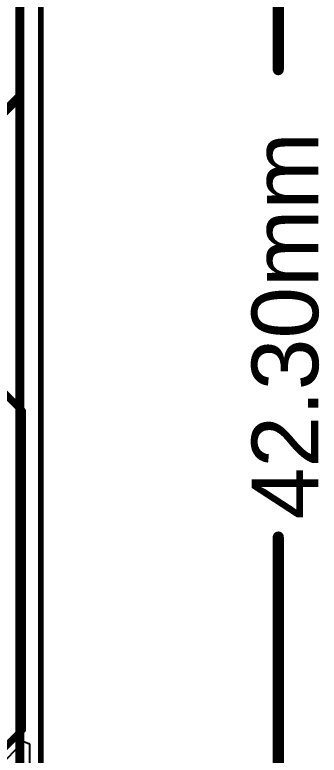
# Model space of a CAD drawing. Header units: inches. Extents: x -6 to 328, y -12 to 81.
# Drawn here: x 36.06 to 43.02, y 4.73 to 21.71 of the extents above; entities that cross this region are included whole.
import ezdxf

# ---------------------------------------------------------------- set-up
doc = ezdxf.new("R2010")
doc.units = ezdxf.units.IN
for name, color, linetype in [('Board Outline', 216, 'Continuous'), ('Bottom Layer', 5, 'Continuous'), ('Dimensions', 6, 'Continuous'), ('Top Layer', 1, 'Continuous')]:
    doc.layers.add(name, color=color, linetype=linetype)
doc.styles.add('Arial', font='', dxfattribs={"height": 0.2})
doc.styles.get('Arial').set_extended_font_data('Arial')

msp = doc.modelspace()

# ---------------------------------------------------------------- linework, layer by layer
at = {"layer": 'Board Outline'}
msp.add_lwpolyline([(36.65, 32.407, 0.127, 0.127, 0), (36.65, -1.407, 0.127, 0.127, 0)], format="xyseb", dxfattribs=at)
at = {"layer": 'Bottom Layer'}
msp.add_lwpolyline([(36.17, -0.933, 0.203, 0.203, 0), (36.17, 24.71, 0.203, 0.203, 0)], format="xyseb", dxfattribs=at)
at = {"layer": 'Dimensions'}
for points in [[(42.088, 20.451, 0.254, 0.254, 0), (42.088, 36.65, 0.254, 0.254, 0)], [(42.088, -5.65, 0.254, 0.254, 0), (42.088, 9.736, 0.254, 0.254, 0)]]:
    msp.add_lwpolyline(points, format="xyseb", dxfattribs=at)
for points in [[(42.024, 20.451, 0.127, 0.127, 1), (42.151, 20.451, 0.127, 0.127, 1)], [(42.024, 9.736, 0.127, 0.127, 1), (42.151, 9.736, 0.127, 0.127, 1)]]:
    msp.add_lwpolyline(points, format="xyseb", close=True, dxfattribs=at)
at = {"layer": 'Top Layer'}
for p, q in [((35.673, 4.459), (36.264, 5.05)), ((36.264, 5.05), (36.391, 4.997)), ((36.391, 4.997), (36.391, -1.3))]:
    msp.add_line(p, q, dxfattribs=at)
for points in [[(36.166, 19.834, 0.203, 0.203, 0), (36.166, 32.068, 0.203, 0.203, 0)], [(35.682, 19.349, 0.203, 0.203, 0), (36.166, 19.834, 0.203, 0.203, 0)], [(35.727, 13.126, 0.165, 0.165, 0), (36.231, 12.622, 0.165, 0.165, 0)], [(36.231, 5.319, 0.165, 0.165, 0), (36.231, 12.622, 0.165, 0.165, 0)], [(35.522, 4.61, 0.165, 0.165, 0), (36.231, 5.319, 0.165, 0.165, 0)]]:
    msp.add_lwpolyline(points, format="xyseb", dxfattribs=at)
for points in [[(36.115, 19.834, 0.102, 0.102, 1), (36.217, 19.834, 0.102, 0.102, 1)], [(36.115, 19.834, 0.102, 0.102, 1), (36.217, 19.834, 0.102, 0.102, 1)], [(36.19, 12.622, 0.0825, 0.0825, 1), (36.272, 12.622, 0.0825, 0.0825, 1)], [(36.19, 12.622, 0.0825, 0.0825, 1), (36.272, 12.622, 0.0825, 0.0825, 1)], [(36.19, 5.319, 0.0825, 0.0825, 1), (36.272, 5.319, 0.0825, 0.0825, 1)], [(36.19, 5.319, 0.0825, 0.0825, 1), (36.272, 5.319, 0.0825, 0.0825, 1)]]:
    msp.add_lwpolyline(points, format="xyseb", close=True, dxfattribs=at)

# ---------------------------------------------------------------- texts
at = {"layer": 'Dimensions', "style": 'Arial'}
msp.add_text('42.30mm', height=1.524, rotation=90, dxfattribs=at).set_placement((43.002, 10.142))

doc.saveas('drawing.dxf')
